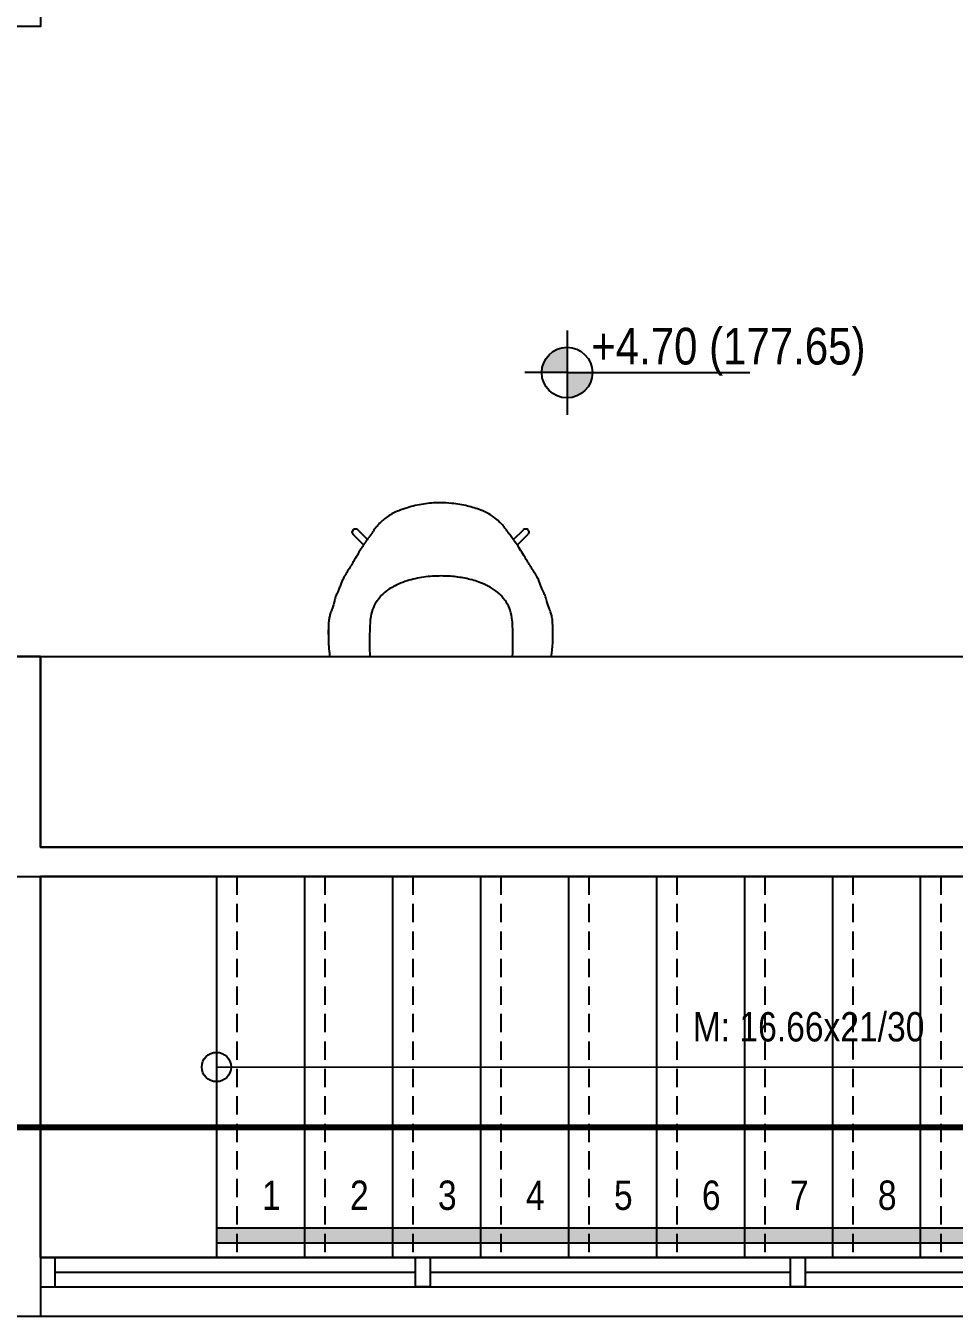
# Model space of a CAD drawing. Header units: millimetres. Extents: x 82776 to 137242, y 11666 to 27998.
# Drawn here: x 103635.3 to 103951.8, y 26747.9 to 27188.1 of the extents above; entities that cross this region are included whole.
import ezdxf

# ---------------------------------------------------------------- set-up
doc = ezdxf.new("R2010")
doc.units = ezdxf.units.MM
for name, pattern in [('( Hidden )', [0.375, 0.25, -0.125]), ('ACAD_ISO10W100', [18, 12, -3, 0, -3]), ('DASHED', [15, 10, -5])]:
    doc.linetypes.add(name, pattern=pattern)
doc.layers.add('0_IFC_Area', color=100, linetype='Continuous', plot=False)
for name, color, linetype in [('0_IFC_Elevation_5', 252, 'Continuous'), ('0_IFC_Grid', 14, 'ACAD_ISO10W100'), ('0_IFC_Notation_Level_200', 160, 'Continuous'), ('0_IFC_Notation_Section_50', 10, 'Continuous'), ('0_IFC_Stair_Text', 221, 'Continuous'), ('1_IFC_Stair', 210, 'Continuous'), ('1_IFC_Stair_Concrete', 252, '( Hidden )'), ('2_IFC_Handrail', 181, 'Continuous'), ('2_IFC_Wall', 130, 'Continuous'), ('3_IFC_Window', 136, 'Continuous'), ('6_IFC_Furniture', 35, 'Continuous')]:
    doc.layers.add(name, color=color, linetype=linetype)
doc.styles.add('IFC_TEXT', font='ARIALN.TTF')

# ---------------------------------------------------------------- blocks, each defined once
blk = doc.blocks.new('BERJER')
blk.add_wipeout([(-26.43, -14.41), (-32.9, -24.72), (-35.77, -31.23), (-36.31, -32.82), (-36.71, -34.36), (-37.69, -36.96), (-38, -37.9), (-38, -37.9), (-38.43, -40.26), (-38.56, -42.64), (-38.59, -44.28), (-38.59, -45.79), (-38.57, -46.69), (-38.57, -46.69), (-38.48, -48.9), (-38.39, -50.1), (-38.25, -51.29), (-38, -52.76), (-38, -52.76), (-37.67, -54.22), (-37.34, -55.31), (-36.95, -56.44), (-36.57, -57.45), (-36.18, -58.38), (-35.83, -59.12), (-35.2, -60.28), (-34.58, -61.22), (-33.54, -62.51), (-33.54, -62.51), (-32.13, -64.03), (-32.13, -64.03), (-30.68, -65.51), (-30.68, -65.51), (-29.44, -66.59), (-29.76, -66.91), (-29.94, -67.1), (-30.12, -67.28), (-30.26, -67.46), (-30.36, -67.67), (-30.39, -67.77), (-30.42, -67.99), (-30.41, -68.14), (-30.3, -68.46), (-30.12, -68.69), (-30.12, -68.69), (-29.98, -68.84), (-29.68, -69.04), (-29.5, -69.1), (-29.28, -69.13), (-29.1, -69.11), (-28.77, -68.99), (-28.57, -68.84), (-28.36, -68.73), (-27.58, -67.84), (-27.58, -67.84), (-26.62, -68.38), (-26.42, -68.49), (-26.07, -68.67), (-25.57, -68.92), (-25.23, -69.08), (-24.74, -69.3), (-24.2, -69.54), (-23.86, -69.68), (-23.08, -69.99), (-22.65, -70.15), (-21.68, -70.5), (-20.92, -70.74), (-20.07, -71), (-19.63, -71.12), (-18.8, -71.34), (-17.87, -71.55), (-17.31, -71.67), (-16.55, -71.81), (-15.6, -71.97), (-14.15, -72.16), (-13.45, -72.25), (-12.75, -72.33), (-11.75, -72.43), (-9.39, -72.61), (-6.68, -72.83), (-5.96, -72.86), (-4.33, -72.94), (-2.3, -73), (-1.09, -73.02), (0.71, -73), (1.98, -73.01), (7.52, -72.82), (9.21, -72.7), (11.62, -72.5), (13.5, -72.31), (14.91, -72.13), (16.71, -71.82), (18.03, -71.54), (18.97, -71.3), (20.24, -70.94), (21.14, -70.64), (21.83, -70.41), (22.91, -70), (24.49, -69.32), (25.49, -68.84), (26.21, -68.46), (26.9, -68.07), (27.11, -67.94), (28, -68.84), (28.18, -68.98), (28.27, -69.03), (28.27, -69.03), (28.44, -69.09), (28.6, -69.12), (28.88, -69.11), (29.01, -69.08), (29.16, -69.02), (29.26, -68.96), (29.41, -68.84), (29.56, -68.69), (29.66, -68.57), (29.76, -68.4), (29.79, -68.31), (29.83, -68.17), (29.85, -67.99), (29.85, -67.99), (29.8, -67.69), (29.8, -67.69), (29.68, -67.44), (29.56, -67.28), (29.38, -67.11), (29.23, -66.95), (28.94, -66.67), (29.24, -66.42), (29.68, -66.03), (30.23, -65.49), (30.56, -65.16), (31.04, -64.68), (31.54, -64.18), (31.95, -63.75), (32.36, -63.31), (32.69, -62.95), (32.99, -62.62), (33.31, -62.25), (33.51, -62), (33.79, -61.63), (34.06, -61.25), (34.4, -60.73), (34.57, -60.44), (34.83, -59.98), (35.03, -59.6), (35.17, -59.32), (35.17, -59.32), (35.47, -58.68), (35.64, -58.3), (35.76, -58.02), (35.94, -57.58), (36.44, -56.22), (36.59, -55.8), (36.93, -54.72), (37.11, -54.04), (37.29, -53.27), (37.5, -52.17), (37.55, -51.81), (37.73, -50.39), (37.81, -49.57), (37.87, -48.75), (37.89, -48.37), (37.93, -47.48), (37.96, -46.8), (37.98, -45.86), (37.99, -45.01), (37.99, -44.01), (37.99, -43.5), (37.97, -42.71), (37.93, -41.59), (37.89, -40.79), (37.78, -39.77), (37.49, -38.41), (37.28, -37.72), (36.95, -36.84), (36.67, -36.16), (36.25, -34.85), (35.91, -33.52), (35.86, -33.3), (35.65, -32.5), (35.35, -31.73), (35.03, -31.04), (34.79, -30.49), (34.48, -29.74), (34.19, -28.99), (33.88, -28.19), (33.48, -27.18), (33.1, -26.25), (32.56, -25.17), (32.31, -24.76), (31.69, -23.76), (30.97, -22.6), (30.69, -22.14), (30.22, -21.37), (29.65, -20.42), (29.28, -19.81), (28.94, -19.24), (28.35, -18.26), (27.91, -17.52), (27.32, -16.53), (26.41, -15.04), (25.95, -14.32), (29.51, -10.76), (29.51, -10.76), (29.85, -10), (29.85, -10), (29.85, -10), (29.56, -9.3), (29.56, -9.3), (29.41, -9.16), (28.71, -8.86), (28.71, -8.86), (28, -9.16), (24.67, -12.48), (24.45, -12.17), (23.47, -10.84), (23.04, -10.24), (22.39, -9.27), (21.73, -8.41), (21.06, -7.61), (20.53, -7.05), (19.96, -6.48), (19.26, -5.85), (18.49, -5.24), (17.88, -4.79), (17.01, -4.21), (16.19, -3.73), (15.02, -3.14), (14.46, -2.89), (13.98, -2.69), (12.79, -2.25), (12.16, -2.03), (11.45, -1.8), (10.17, -1.42), (8.71, -1.04), (7.5, -0.78), (6.56, -0.6), (5.67, -0.45), (4.53, -0.29), (3.53, -0.18), (2.16, -0.07), (0.6, -0.01), (0, 0), (-2.82, -0.08), (-3.92, -0.17), (-5.06, -0.3), (-6.24, -0.46), (-7.12, -0.61), (-8.26, -0.83), (-10.74, -1.43), (-11.76, -1.73), (-13.18, -2.2), (-14.57, -2.72), (-15.68, -3.23), (-16.93, -3.9), (-17.97, -4.56), (-18.74, -5.12), (-20.01, -6.18), (-21.07, -7.23), (-22.39, -8.81), (-25.15, -12.57), (-28.52, -9.2), (-28.57, -9.16), (-28.92, -8.93), (-29.28, -8.86), (-29.28, -8.86), (-29.83, -9.03), (-30.05, -9.23), (-30.32, -9.57), (-30.42, -10), (-30.42, -10), (-30.29, -10.49), (-30.08, -10.76)]).dxf.layer = '6_IFC_Furniture'
at = {"layer": '6_IFC_Furniture'}
for p, q in [((-30.12, -9.3), (-29.98, -9.16)), ((-30.08, -10.76), (-30.12, -10.71)), ((-30.08, -10.76), (-26.43, -14.41)), ((-28.57, -9.16), (-28.52, -9.2)), ((-25.15, -12.57), (-28.52, -9.2)), ((-23.47, -10.34), (-23.47, -10.34)), ((23.33, -10.65), (23.33, -10.65)), ((24.66, -12.5), (24.66, -12.5)), ((24.66, -12.5), (24.66, -12.5)), ((24.67, -12.48), (27.95, -9.2)), ((27.95, -9.2), (24.67, -12.48)), ((29.51, -10.76), (25.95, -14.32)), ((25.95, -14.32), (29.51, -10.76)), ((28, -9.16), (27.95, -9.2)), ((27.95, -9.2), (28, -9.16)), ((29.56, -9.3), (29.41, -9.16)), ((29.41, -9.16), (29.56, -9.3)), ((29.51, -10.76), (29.56, -10.71)), ((29.56, -10.71), (29.51, -10.76)), ((29.65, -20.42), (29.65, -20.42)), ((-32.77, -24.52), (-32.77, -24.52)), ((32.44, -24.96), (32.44, -24.96)), ((-15.09, -27.76), (-15.09, -27.76)), ((14.08, -27.76), (14.08, -27.76)), ((-22.59, -33.73), (-22.59, -33.73)), ((21.57, -33.73), (21.57, -33.73)), ((-38.25, -51.29), (-38.25, -51.29)), ((-38.25, -51.3), (-38.25, -51.29)), ((37.55, -51.8), (37.55, -51.8)), ((37.55, -51.8), (37.55, -51.81)), ((-37.67, -54.22), (-37.67, -54.22)), ((36.93, -54.72), (36.93, -54.72)), ((-30.12, -67.28), (-30.08, -67.23)), ((-29.98, -68.84), (-30.12, -68.69)), ((-29.44, -66.59), (-30.08, -67.23)), ((-28.52, -68.79), (-28.57, -68.84)), ((-28.52, -68.79), (-27.58, -67.84)), ((-19.08, -70.4), (-19.08, -70.4)), ((18.07, -70.4), (18.07, -70.4)), ((27.11, -67.94), (27.95, -68.79)), ((28, -68.84), (27.95, -68.79)), ((29.51, -67.23), (28.94, -66.67)), ((29.56, -68.69), (29.41, -68.84)), ((29.51, -67.23), (29.56, -67.28)), ((-14.36, -71.93), (-14.36, -71.93)), ((13.35, -71.93), (13.35, -71.93))]:
    blk.add_line(p, q, dxfattribs=at)
for centre, start, end in [((-29.42, -10), 135, 225), ((-29.28, -9.86), 45, 135), ((28.71, -9.86), 45, 135), ((28.71, -9.86), 45, 135), ((28.85, -10), 315, 45), ((28.85, -10), 315, 45), ((-29.42, -67.99), 135, 225), ((-29.28, -68.13), 225, 315), ((28.71, -68.13), 225, 315), ((28.85, -67.99), 315, 45)]:
    blk.add_arc(centre, 1, start, end, dxfattribs=at)
for centre, major_axis, ratio, start_param, end_param in [((6.25, -26.61), (-23.32, 0.16), 0.983062, 3.742612, 3.742672), ((-36.11, -32.87), (-0.204, 0.05), 0.853059, 6.283061, 6.283092), ((-35.58, -31.32), (-0.191, 0.089), 0.835062, 6.282961, 6.283454), ((35.15, -31.8), (0.192, 0.087), 0.835062, 6.282916, 6.28341), ((35.66, -33.35), (0.205, 0.047), 0.853059, 0.000039, 0.000071), ((-24.05, -55.29), (-0.671, -0.036), 0.097698, 6.283136, 6.283162), ((-30.3, -65.58), (-0.146, -0.155), 0.726127, 6.28186, 6.281904), ((29.42, -65.98), (0.144, -0.157), 0.726127, 0.001289, 0.001333)]:
    blk.add_ellipse(centre, major_axis=major_axis, ratio=ratio, start_param=start_param, end_param=end_param, dxfattribs=at)
for points, knots in [([(-14.02, -2.5), (-12.55, -1.95), (-11.04, -1.48), (-7.73, -0.68), (-5.92, -0.37), (-2.74, -0.05), (-1.37, 0.01), (0, 0)], [0, 0, 0, 0, 4.722167, 4.722167, 10.214772, 10.214772, 14.317825, 14.317825, 14.317825, 14.317825]), ([(0, 0), (1.86, -0.01), (3.73, -0.16), (7.42, -0.72), (9.26, -1.13), (12.04, -1.98), (13.02, -2.31), (13.98, -2.69)], [0, 0, 0, 0, 5.582932, 5.582932, 11.211869, 11.211869, 14.316726, 14.316726, 14.316726, 14.316726]), ([(-22.89, -9.51), (-22.67, -9.19), (-22.36, -8.75), (-21.6, -7.81), (-21.17, -7.32), (-20.19, -6.32), (-19.63, -5.82), (-18.32, -4.78), (-17.56, -4.27), (-15.89, -3.3), (-14.97, -2.86), (-14.02, -2.5)], [0, 0, 0, 0, 2.581775, 2.581775, 4.848854, 4.848854, 7.178007, 7.178007, 9.951188, 9.951188, 13.007285, 13.007285, 13.007285, 13.007285]), ([(13.98, -2.69), (15.27, -3.2), (16.51, -3.86), (18.69, -5.34), (19.67, -6.17), (20.81, -7.33), (21.11, -7.66), (21.81, -8.49), (22.18, -8.97), (22.57, -9.53), (22.67, -9.68), (22.76, -9.82)], [0.000098, 0.000098, 0.000098, 0.000098, 4.171588, 4.171588, 7.984424, 7.984424, 9.477629, 9.477629, 11.936952, 11.936952, 13.001298, 13.001298, 13.001298, 13.001298]), ([(-25.76, -13.42), (-25.59, -13.19), (-25.35, -12.85), (-24.76, -12.04), (-24.41, -11.57), (-23.77, -10.73), (-23.5, -10.37), (-23.42, -10.27)], [0, 0, 0, 0, 3.085297, 3.085297, 6.907464, 6.907464, 11.657468, 11.657468, 11.657468, 11.657468]), ([(23.28, -10.59), (23.32, -10.65), (23.42, -10.78), (23.72, -11.19), (23.96, -11.5), (24.55, -12.31), (24.94, -12.86), (25.37, -13.47), (25.48, -13.64), (25.57, -13.77)], [2.441564, 2.441564, 2.441564, 2.441564, 4.986511, 4.986511, 8.283044, 8.283044, 12.372662, 12.372662, 14.095606, 14.095606, 14.095606, 14.095606]), ([(-29.92, -20.02), (-29.33, -19.07), (-28.8, -18.21), (-27.85, -16.66), (-27.46, -16.02), (-26.63, -14.71), (-26.24, -14.11), (-25.76, -13.43)], [0, 0, 0, 0, 4.919688, 4.919688, 9.815467, 9.815467, 13.245751, 13.245751, 13.245751, 13.245751]), ([(25.58, -13.77), (25.98, -14.36), (26.31, -14.88), (26.96, -15.93), (27.24, -16.4), (27.89, -17.49), (28.28, -18.13), (29, -19.33), (29.31, -19.86), (29.65, -20.42)], [0, 0, 0, 0, 2.920722, 2.920722, 6.309904, 6.309904, 10.382863, 10.382863, 13.249717, 13.249717, 13.249717, 13.249717]), ([(-32.64, -24.32), (-31.88, -23.15), (-31.19, -22.04), (-30.33, -20.67), (-30.12, -20.34), (-29.92, -20.02)], [0, 0, 0, 0, 5.465159, 5.465159, 7.26207, 7.26207, 7.26207, 7.26207]), ([(29.65, -20.42), (30.28, -21.47), (30.98, -22.61), (31.92, -24.14), (32.11, -24.45), (32.31, -24.76)], [0.000114, 0.000114, 0.000114, 0.000114, 5.808539, 5.808539, 7.261592, 7.261592, 7.261592, 7.261592]), ([(-35.77, -31.23), (-35.67, -31.03), (-35.57, -30.83), (-35.34, -30.34), (-35.21, -30.05), (-34.93, -29.39), (-34.78, -29.03), (-34.47, -28.26), (-34.3, -27.86), (-33.97, -27.02), (-33.79, -26.58), (-33.44, -25.76), (-33.26, -25.38), (-33.02, -24.93), (-32.96, -24.83), (-32.9, -24.72)], [0, 0, 0, 0, 1.198578, 1.198578, 2.421644, 2.421644, 3.671639, 3.671639, 4.952887, 4.952887, 6.388107, 6.388107, 7.831835, 7.831835, 8.293753, 8.293753, 8.293753, 8.293753]), ([(-15.09, -27.76), (-13.58, -27.1), (-12.01, -26.56), (-8.82, -25.74), (-7.21, -25.46), (-3.9, -25.07), (-2.2, -24.97), (-0.51, -24.97)], [0, 0, 0, 0, 4.966573, 4.966573, 9.865539, 9.865539, 14.956803, 14.956803, 14.956803, 14.956803]), ([(-0.51, -24.97), (1.49, -24.97), (3.5, -25.1), (7.4, -25.65), (9.31, -26.06), (12.14, -26.97), (13.12, -27.34), (14.08, -27.76)], [0, 0, 0, 0, 6.000811, 6.000811, 11.81739, 11.81739, 14.955509, 14.955509, 14.955509, 14.955509]), ([(32.56, -25.17), (32.76, -25.5), (32.93, -25.85), (33.22, -26.52), (33.33, -26.81), (33.63, -27.56), (33.81, -28.03), (34.17, -28.94), (34.34, -29.39), (34.66, -30.19), (34.81, -30.55), (35.06, -31.12), (35.17, -31.34), (35.29, -31.6), (35.32, -31.66), (35.34, -31.71)], [0.000015, 0.000015, 0.000015, 0.000015, 1.463164, 1.463164, 2.461602, 2.461602, 3.952475, 3.952475, 5.399433, 5.399433, 6.76177, 6.76177, 7.971355, 7.971355, 8.291446, 8.291446, 8.291446, 8.291446]), ([(-21.43, -32.22), (-20.79, -31.44), (-20.04, -30.73), (-18.38, -29.47), (-17.46, -28.92), (-16.04, -28.19), (-15.57, -27.97), (-15.09, -27.76)], [0, 0, 0, 0, 3.083278, 3.083278, 6.300013, 6.300013, 7.878722, 7.878722, 7.878722, 7.878722]), ([(14.08, -27.76), (15.56, -28.41), (17.02, -29.19), (19.08, -30.77), (19.8, -31.46), (20.42, -32.22)], [0, 0, 0, 0, 4.887523, 4.887523, 7.871637, 7.871637, 7.871637, 7.871637]), ([(-24.72, -40.11), (-24.63, -38.95), (-24.4, -37.77), (-23.67, -35.63), (-23.18, -34.63), (-22.59, -33.73)], [0.00078, 0.00078, 0.00078, 0.00078, 3.557054, 3.557054, 6.831829, 6.831829, 6.831829, 6.831829]), ([(-22.21, -33.2), (-22.02, -32.95), (-21.81, -32.7), (-21.58, -32.4), (-21.54, -32.36), (-21.51, -32.31)], [0, 0, 0, 0, 0.983156, 0.983156, 1.153372, 1.153372, 1.153372, 1.153372]), ([(21.57, -33.73), (22.13, -34.57), (22.58, -35.48), (23.28, -37.42), (23.52, -38.45), (23.67, -39.7), (23.69, -39.91), (23.71, -40.11)], [0, 0, 0, 0, 3.03309, 3.03309, 6.195678, 6.195678, 6.835827, 6.835827, 6.835827, 6.835827]), ([(-38.43, -40.26), (-38.39, -39.7), (-38.3, -39.13), (-38.07, -38.11), (-37.93, -37.63), (-37.67, -36.89), (-37.55, -36.59), (-37.33, -36.08), (-37.23, -35.86), (-37.16, -35.66)], [0, 0, 0, 0, 1.680774, 1.680774, 3.243881, 3.243881, 4.553002, 4.553002, 5.833838, 5.833838, 5.833838, 5.833838]), ([(36.67, -36.16), (36.74, -36.35), (36.82, -36.54), (37.02, -37.01), (37.12, -37.27), (37.37, -37.97), (37.51, -38.44), (37.72, -39.36), (37.79, -39.81), (37.86, -40.43), (37.87, -40.6), (37.89, -40.77)], [0, 0, 0, 0, 1.187799, 1.187799, 2.37568, 2.37568, 3.969967, 3.969967, 5.316765, 5.316765, 5.837184, 5.837184, 5.837184, 5.837184]), ([(-38.25, -51.29), (-38.46, -49.73), (-38.54, -48.15), (-38.62, -44.48), (-38.6, -42.37), (-38.43, -40.28)], [0, 0, 0, 0, 4.744388, 4.744388, 11.070312, 11.070312, 11.070312, 11.070312]), ([(-24.89, -51.29), (-24.98, -48.19), (-24.99, -45.1), (-24.81, -41.39), (-24.77, -40.75), (-24.72, -40.12)], [0, 0, 0, 0, 9.362856, 9.362856, 11.315164, 11.315164, 11.315164, 11.315164]), ([(23.71, -40.12), (23.89, -42.57), (23.95, -45.03), (23.94, -48.76), (23.92, -50.02), (23.88, -51.29)], [0, 0, 0, 0, 7.496858, 7.496858, 11.316141, 11.316141, 11.316141, 11.316141]), ([(37.89, -40.79), (37.97, -42.08), (38, -43.38), (37.98, -46.64), (37.92, -48.61), (37.67, -50.98), (37.61, -51.39), (37.55, -51.8)], [0, 0, 0, 0, 3.896315, 3.896315, 9.823589, 9.823589, 11.071904, 11.071904, 11.071904, 11.071904]), ([(-33.54, -62.51), (-33.99, -61.99), (-34.45, -61.43), (-35.41, -59.98), (-35.92, -59.02), (-36.71, -57.12), (-37.04, -56.22), (-37.34, -55.31)], [0, 0, 0, 0, 3.16589, 3.16589, 6.868918, 6.868918, 9.767126, 9.767126, 9.767126, 9.767126]), ([(-22.77, -65.64), (-23.24, -64.45), (-23.58, -63.21), (-24.16, -60.55), (-24.38, -59.13), (-24.62, -56.91), (-24.68, -56.12), (-24.72, -55.32)], [0, 0, 0, 0, 3.845714, 3.845714, 8.189485, 8.189485, 10.580323, 10.580323, 10.580323, 10.580323]), ([(23.71, -55.32), (23.62, -57.12), (23.41, -58.9), (22.79, -62.36), (22.38, -64.04), (21.76, -65.64)], [0, 0, 0, 0, 5.408638, 5.408638, 10.575027, 10.575027, 10.575027, 10.575027]), ([(36.59, -55.8), (36.35, -56.49), (36.11, -57.17), (35.46, -58.76), (35.03, -59.65), (34.22, -61.05), (33.82, -61.61), (33.19, -62.4), (32.94, -62.68), (32.69, -62.95)], [0.00015, 0.00015, 0.00015, 0.00015, 2.185579, 2.185579, 5.38893, 5.38893, 8.09236, 8.09236, 9.77786, 9.77786, 9.77786, 9.77786]), ([(36.93, -54.72), (36.91, -54.81), (36.88, -54.9), (36.77, -55.26), (36.69, -55.53), (36.6, -55.79)], [0, 0, 0, 0, 0.29264, 0.29264, 1.13396, 1.13396, 1.13396, 1.13396]), ([(-30.68, -65.51), (-31.59, -64.61), (-32.45, -63.71), (-33.36, -62.7), (-33.45, -62.6), (-33.54, -62.51)], [0, 0, 0, 0, 5.615599, 5.615599, 6.22883, 6.22883, 6.22883, 6.22883]), ([(-22.09, -70.35), (-23.48, -69.86), (-24.8, -69.31), (-27.23, -68.09), (-28.34, -67.42), (-29.66, -66.42), (-30, -66.15), (-30.31, -65.86)], [0, 0, 0, 0, 4.973556, 4.973556, 9.881123, 9.881123, 11.689312, 11.689312, 11.689312, 11.689312]), ([(-21.51, -68.28), (-21.6, -68.15), (-21.7, -68.02), (-21.97, -67.63), (-22.12, -67.36), (-22.44, -66.61), (-22.59, -66.12), (-22.77, -65.64)], [0.000017, 0.000017, 0.000017, 0.000017, 0.49894, 0.49894, 1.431957, 1.431957, 2.957661, 2.957661, 2.957661, 2.957661]), ([(21.76, -65.64), (21.63, -65.97), (21.52, -66.31), (21.28, -66.97), (21.15, -67.29), (20.83, -67.84), (20.66, -68.06), (20.49, -68.28)], [0.000075, 0.000075, 0.000075, 0.000075, 1.058573, 1.058573, 2.111423, 2.111423, 2.958125, 2.958125, 2.958125, 2.958125]), ([(-14.47, -72.12), (-16.08, -71.92), (-17.66, -71.63), (-20.17, -70.99), (-21.15, -70.69), (-22.09, -70.35)], [0, 0, 0, 0, 4.941322, 4.941322, 8.309272, 8.309272, 8.309272, 8.309272]), ([(-19.08, -70.4), (-19.84, -69.97), (-20.54, -69.43), (-21.25, -68.61), (-21.38, -68.45), (-21.51, -68.28)], [0, 0, 0, 0, 2.725589, 2.725589, 3.365525, 3.365525, 3.365525, 3.365525]), ([(-19.07, -70.41), (-19.07, -70.4), (-19.08, -70.4), (-19.08, -70.4), (-19.08, -70.4), (-19.08, -70.4)], [0, 0, 0, 0, 0.01161978, 0.01161978, 0.01593422, 0.01593422, 0.01593422, 0.01593422]), ([(-15.01, -71.81), (-15.83, -71.64), (-16.63, -71.43), (-17.98, -70.95), (-18.54, -70.7), (-19.07, -70.41)], [0, 0, 0, 0, 2.546213, 2.546213, 4.456033, 4.456033, 4.456033, 4.456033]), ([(18.06, -70.41), (17.28, -70.84), (16.44, -71.16), (15.05, -71.57), (14.53, -71.7), (14, -71.81)], [0.000012, 0.000012, 0.000012, 0.000012, 2.79923, 2.79923, 4.454287, 4.454287, 4.454287, 4.454287]), ([(18.07, -70.4), (18.07, -70.4), (18.07, -70.4), (18.06, -70.4), (18.06, -70.4), (18.06, -70.41)], [0, 0, 0, 0, 0.00752743, 0.00752743, 0.0159328, 0.0159328, 0.0159328, 0.0159328]), ([(20.49, -68.28), (20.11, -68.81), (19.65, -69.28), (18.81, -69.95), (18.45, -70.19), (18.07, -70.4)], [0, 0, 0, 0, 2.012174, 2.012174, 3.370444, 3.370444, 3.370444, 3.370444]), ([(29.42, -66.26), (28.71, -66.89), (27.89, -67.48), (26.04, -68.58), (25.01, -69.11), (23.03, -69.97), (22.1, -70.32), (21.14, -70.64)], [0, 0, 0, 0, 4.041624, 4.041624, 8.280199, 8.280199, 11.691979, 11.691979, 11.691979, 11.691979]), ([(-0.49, -73.02), (-2.93, -73.01), (-5.36, -72.92), (-10.03, -72.61), (-12.27, -72.4), (-14.47, -72.12)], [0, 0, 0, 0, 7.303196, 7.303196, 14.087232, 14.087232, 14.087232, 14.087232]), ([(-0.51, -73), (-2.93, -73), (-5.37, -72.92), (-9.99, -72.58), (-12.2, -72.33), (-14.36, -71.93)], [0, 0, 0, 0, 7.284187, 7.284187, 13.972102, 13.972102, 13.972102, 13.972102]), ([(13.35, -71.93), (11.54, -72.26), (9.7, -72.49), (5.76, -72.84), (3.65, -72.94), (0.85, -73), (0.17, -73), (-0.51, -73)], [0, 0, 0, 0, 5.59159, 5.59159, 11.932839, 11.932839, 13.975033, 13.975033, 13.975033, 13.975033]), ([(13.5, -72.31), (11.7, -72.51), (9.89, -72.67), (5.71, -72.93), (3.33, -73.01), (0.47, -73.03), (-0.01, -73.03), (-0.49, -73.02)], [0, 0, 0, 0, 5.513943, 5.513943, 12.642943, 12.642943, 14.088859, 14.088859, 14.088859, 14.088859]), ([(21.14, -70.64), (21.1, -70.66), (21.06, -70.67), (20.89, -70.73), (20.76, -70.77), (20.24, -70.94), (19.85, -71.06), (18.24, -71.51), (16.97, -71.79), (14.96, -72.13), (14.23, -72.23), (13.5, -72.31)], [0, 0, 0, 0, 0.151196, 0.151196, 0.604799, 0.604799, 1.966083, 1.966083, 6.064186, 6.064186, 8.315285, 8.315285, 8.315285, 8.315285])]:
    blk.add_open_spline(points, degree=3, knots=knots, dxfattribs=at)
for points, degree in [([(-23.47, -10.34), (-23.29, -10.09), (-23.13, -9.85), (-22.9, -9.51)], 3), ([(22.77, -9.82), (23, -10.16), (23.15, -10.4), (23.33, -10.65)], 3), ([(-32.9, -24.72), (-32.86, -24.66), (-32.81, -24.59), (-32.77, -24.52)], 3), ([(-32.77, -24.52), (-32.73, -24.45), (-32.68, -24.39), (-32.64, -24.32)], 3), ([(32.31, -24.76), (32.35, -24.83), (32.39, -24.89), (32.44, -24.96)], 3), ([(32.44, -24.96), (32.48, -25.03), (32.52, -25.1), (32.56, -25.17)], 3), ([(-37.16, -35.66), (-36.83, -34.79), (-36.57, -33.94), (-36.36, -33.03)], 3), ([(-36.36, -33.03), (-36.35, -32.98), (-36.34, -32.93), (-36.32, -32.88)], 3), ([(-36.32, -32.88), (-36.32, -32.86), (-36.31, -32.84), (-36.31, -32.82)], 3), ([(-36.31, -32.82), (-36.18, -32.29), (-36.01, -31.77), (-35.77, -31.25)], 3), ([(-35.77, -31.25), (-35.77, -31.24), (-35.77, -31.24), (-35.77, -31.23)], 3), ([(-35.77, -31.25), (-35.77, -31.25), (-35.77, -31.25), (-35.77, -31.25)], 3), ([(-22.59, -33.73), (-22.47, -33.55), (-22.34, -33.38), (-22.21, -33.2)], 3), ([(-22.21, -33.2), (-22.21, -33.2), (-22.21, -33.2), (-22.21, -33.2)], 3), ([(-21.51, -32.31), (-21.48, -32.28), (-21.46, -32.25), (-21.43, -32.22)], 3), ([(-21.43, -32.22), (-21.43, -32.22), (-21.43, -32.22), (-21.43, -32.22), (-21.43, -32.22), (-21.43, -32.22)], 5), ([(20.42, -32.22), (20.42, -32.22), (20.42, -32.22), (20.42, -32.22), (20.42, -32.22), (20.42, -32.22)], 5), ([(20.42, -32.22), (20.44, -32.25), (20.47, -32.28), (20.49, -32.31)], 3), ([(20.49, -32.31), (20.49, -32.31), (20.49, -32.31), (20.49, -32.31)], 3), ([(20.49, -32.31), (20.73, -32.61), (20.97, -32.9), (21.2, -33.2)], 3), ([(21.2, -33.2), (21.2, -33.2), (21.2, -33.2), (21.2, -33.2)], 3), ([(21.2, -33.2), (21.33, -33.38), (21.45, -33.55), (21.57, -33.73)], 3), ([(35.34, -31.71), (35.35, -31.72), (35.35, -31.72), (35.35, -31.73)], 3), ([(35.35, -31.73), (35.35, -31.73), (35.35, -31.73), (35.35, -31.73)], 3), ([(35.35, -31.73), (35.58, -32.25), (35.74, -32.78), (35.86, -33.3)], 3), ([(35.86, -33.3), (35.87, -33.32), (35.87, -33.34), (35.88, -33.36)], 3), ([(35.88, -33.36), (35.89, -33.41), (35.9, -33.47), (35.91, -33.52)], 3), ([(35.91, -33.52), (36.11, -34.43), (36.36, -35.28), (36.67, -36.16)], 3), ([(-38.43, -40.28), (-38.43, -40.27), (-38.43, -40.26), (-38.43, -40.26)], 3), ([(-24.72, -40.12), (-24.72, -40.12), (-24.72, -40.12), (-24.72, -40.12)], 3), ([(23.71, -40.12), (23.71, -40.12), (23.71, -40.12), (23.71, -40.12)], 3), ([(37.89, -40.77), (37.89, -40.78), (37.89, -40.78), (37.89, -40.79)], 3), ([(-37.67, -54.22), (-37.93, -53.26), (-38.11, -52.28), (-38.25, -51.3)], 3), ([(-24.72, -55.32), (-24.8, -53.98), (-24.85, -52.63), (-24.89, -51.29)], 3), ([(23.88, -51.29), (23.84, -52.63), (23.78, -53.98), (23.71, -55.32)], 3), ([(37.55, -51.81), (37.41, -52.79), (37.2, -53.76), (36.93, -54.72)], 3), ([(-37.34, -55.3), (-37.46, -54.94), (-37.57, -54.58), (-37.67, -54.22)], 3), ([(-37.34, -55.31), (-37.34, -55.3), (-37.34, -55.3), (-37.34, -55.3)], 3), ([(36.6, -55.79), (36.59, -55.8), (36.59, -55.8), (36.59, -55.8)], 3), ([(-30.45, -65.73), (-30.53, -65.66), (-30.6, -65.59), (-30.68, -65.51)], 3), ([(-30.31, -65.86), (-30.36, -65.82), (-30.4, -65.78), (-30.45, -65.73)], 3), ([(29.79, -65.92), (29.72, -65.99), (29.64, -66.07), (29.56, -66.14)], 3), ([(32.69, -62.95), (31.79, -63.94), (30.81, -64.94), (29.8, -65.92)], 3), ([(-22.09, -70.35), (-22.09, -70.35), (-22.09, -70.35), (-22.09, -70.35)], 3), ([(29.56, -66.14), (29.51, -66.18), (29.47, -66.22), (29.42, -66.26)], 3), ([(-15.01, -71.81), (-15.01, -71.81), (-15.01, -71.81), (-15.01, -71.81)], 3), ([(-14.36, -71.93), (-14.58, -71.89), (-14.79, -71.85), (-15.01, -71.81)], 3), ([(14, -71.81), (13.78, -71.85), (13.57, -71.89), (13.35, -71.93)], 3), ([(14, -71.81), (14, -71.81), (14, -71.81), (14, -71.81), (14, -71.81), (14, -71.81)], 5), ([(21.14, -70.64), (21.14, -70.64), (21.14, -70.64), (21.14, -70.64)], 3)]:
    blk.add_open_spline(points, degree=degree, dxfattribs=at)
blk = doc.blocks.new('*U156')
blk.add_wipeout([(0, 0), (330, 0), (330, -65), (0, -65)]).dxf.layer = '6_IFC_Furniture'
at = {"layer": '6_IFC_Furniture', "transparency": 33554687}
blk.add_lwpolyline([(0, -65), (0, 0), (330, 0), (330, -65)], close=True, dxfattribs=at)
blk = doc.blocks.new('A K1 PLAN')
h = blk.add_hatch(color=255)
h.dxf.hatch_style = 1
h.paths.add_polyline_path([(1370, -119.98), (680, -120), (680, -125), (1370, -124.98)])
at = {"layer": '1_IFC_Stair'}
for points in [[(710, 0), (710, -130)], [(740, 0), (740, -130)], [(770, 0), (770, -130)], [(800, 0), (800, -130)], [(830, 0), (830, -130)], [(860, 0), (860, -130)], [(890, 0.01), (890, -129.99)], [(920, 0.01), (920, -129.99)], [(680, 0), (680, -130)], [(680, -65), (1370, -64.98)]]:
    blk.add_lwpolyline(points, dxfattribs=at)
blk.add_circle((680, -65), 5, dxfattribs=at)
at = {"layer": '1_IFC_Stair_Concrete', "ltscale": 25, "transparency": 33554687}
for points in [[(717, 0), (717, -130)], [(747, 0), (747, -130)], [(777, 0), (777, -130)], [(807, 0), (807, -130)], [(837, 0), (837, -130)], [(867, 0), (867, -130)], [(897, 0.01), (897, -129.99)], [(927, 0.01), (927, -129.99)], [(687, 0), (687, -130)]]:
    blk.add_lwpolyline(points, dxfattribs=at)
at = {"layer": '2_IFC_Handrail'}
blk.add_lwpolyline([(1370, -119.98), (680, -120), (680, -125), (1370, -124.98)], close=True, dxfattribs=at)
at = {"layer": '2_IFC_Wall'}
blk.add_lwpolyline([(1550, -130), (620, -130), (620, 0.01), (970, 0.01)], dxfattribs=at)
at = {"xscale": -1}
blk.add_blockref('BERJER', (756.14, 127.47), dxfattribs=at)
at = {"layer": '0_IFC_Stair_Text', "insert": (842.41, -46.29), "char_height": 10, "attachment_point": 1, "rotation": 0.0142, "style": 'IFC_TEXT'}
blk.add_mtext_dynamic_manual_height_columns('M: 16.66x21/30', width=115.0474, gutter_width=12.5, heights=[0], dxfattribs=at)
at = {"layer": '0_IFC_Stair_Text', "transparency": 33554687, "char_height": 10, "attachment_point": 3, "rotation": 0, "style": 'IFC_TEXT'}
for s, insert in [('1', (701.9, -103.74)), ('2', (731.9, -103.74)), ('3', (761.9, -103.74)), ('4', (791.9, -103.74)), ('5', (821.9, -103.74)), ('6', (851.9, -103.74)), ('7', (881.9, -103.74)), ('8', (911.9, -103.73))]:
    blk.add_mtext_dynamic_manual_height_columns(s, width=21.1163, gutter_width=12.5, heights=[0], dxfattribs=dict(at, insert=insert))
blk.add_blockref('*U156', (620, 75.01))
at = {"layer": '2_IFC_Wall'}
for points in [[(2000, 40), (2000, 700), (0, 700), (0, -150), (1550, -150)], [(1550, 680), (620, 680), (620, 290), (550, 290)], [(1030, 40), (1030, 85.01), (1020, 85.01), (1020, 75.01), (950, 75.01), (950, 10.01), (620, 10.01), (620, 75.01), (610, 75.01), (610, -130), (450, -130), (450, 0)]]:
    blk.add_lwpolyline(points, dxfattribs=at)
blk = doc.blocks.new('A_KESIT YERLERI')
at = {"layer": '0_IFC_Notation_Section_50', "linetype": 'DASHED', "ltscale": 3, "const_width": 2}
blk.add_lwpolyline([(-860.32, 184.39), (1394.44, 184.39)], dxfattribs=at)
blk = doc.blocks.new('A_AKS')
at = {"layer": '0_IFC_Grid', "ltscale": 5}
blk.add_lwpolyline([(-125, 530), (2125.00231, 530)], dxfattribs=at)
blk = doc.blocks.new('A_K1_ALAN')
at = {"layer": '0_IFC_Area'}
for points in [[(-960, 790), (-1010, 790), (-1010, 810), (-1360, 810), (-1360, 420), (-1430, 420), (-1430, 430), (-1530, 430), (-1530, 205.01), (-1360, 205.01), (-1360, 205.01), (-1360, 140.01), (-1030, 140.01), (-1030, 205.01), (-960, 205.01)], [(-610, 130.01), (-1360, 130.01), (-1360, 0), (-610, 0)]]:
    blk.add_lwpolyline(points, close=True, dxfattribs=at)
blk = doc.blocks.new('PEN 930 PLAN')
blk.add_wipeout([(-543.05, 11.55), (356.95, 11.55), (356.95, -8.45), (-543.05, -8.45)]).dxf.layer = '3_IFC_Window'
at = {"layer": '0_IFC_Elevation_5'}
blk.add_lwpolyline([(-543.05, 1.55), (-543.05, -8.45), (356.95, -8.45), (356.95, 1.55)], dxfattribs=at)
at = {"layer": '2_IFC_Wall'}
blk.add_lwpolyline([(-543.05, 11.55), (-543.05, -8.45)], dxfattribs=at)
at = {"layer": '3_IFC_Window'}
blk.add_lwpolyline([(-543.05, 1.55), (-538.05, 1.55), (-538.05, 11.55), (-543.05, 11.55)], close=True, dxfattribs=at)
for points in [[(-543.05, 11.55), (356.95, 11.55)], [(-538.05, 6.55), (351.95, 6.55)], [(-538.05, 1.55), (351.95, 1.55)]]:
    blk.add_lwpolyline(points, dxfattribs=at)
for points in [[(-415.19, 1.55), (-410.19, 1.55), (-410.19, 11.55), (-415.19, 11.55)], [(-287.34, 1.55), (-282.34, 1.55), (-282.34, 11.55), (-287.34, 11.55)]]:
    blk.add_wipeout(points).dxf.layer = '3_IFC_Window'
for points in [[(-415.19, 11.55), (-410.19, 11.55), (-410.19, 1.55), (-415.19, 1.55)], [(-287.34, 11.55), (-282.34, 11.55), (-282.34, 1.55), (-287.34, 1.55)]]:
    blk.add_lwpolyline(points, close=True, dxfattribs=at)
blk = doc.blocks.new('A K1 DOGRAMA')
blk.add_blockref('PEN 930 PLAN', (1163.05, -841.55))
blk = doc.blocks.new('0_IFC_NOTATION_LEVEL_200')
at = {"layer": '0_IFC_Notation_Level_200'}
h = blk.add_hatch(color=256, dxfattribs=at)
h.dxf.hatch_style = 1
h.paths.add_polyline_path([(0, 0), (0, 576, 0.414214), (-576, 0)])
h.paths.add_polyline_path([(0, -576, 0.414214), (576, 0), (0, 0)])
for p, q in [((0, 960), (0, -960)), ((0, 0), (-960, 0)), ((0, 0), (4154, 0))]:
    blk.add_line(p, q, dxfattribs=at)
blk.add_circle((0, 0), 576, dxfattribs=at)
at = {"layer": '0_IFC_Notation_Level_200', "style": 'IFC_TEXT'}
for tag, p in [('LEVEL_ABOVE', (549, 185)), ('LEVEL_BELOW', (549, -1005))]:
    blk.add_attdef(tag, p, '', height=800, dxfattribs=at)

msp = doc.modelspace()

# ---------------------------------------------------------------- block references
msp.add_blockref('A K1 PLAN', (103020.29, 26897.91))

# ---------------------------------------------------------------- next in the draw order: block references
for name, p in [('A_KESIT YERLERI', (103745.29, 26627.91)), ('A_AKS', (103020.29, 26367.91)), ('A_K1_ALAN', (105000.29, 26767.91))]:
    msp.add_blockref(name, p)

# ---------------------------------------------------------------- next in the draw order: block references
msp.add_blockref('A K1 DOGRAMA', (103020.29, 27597.91))

# ---------------------------------------------------------------- next in the draw order: block references
ref = msp.add_blockref('0_IFC_NOTATION_LEVEL_200', (103819.84, 27069.78), dxfattribs=dict(xscale=0.015, yscale=0.015, zscale=0.015))
ref.add_attrib('LEVEL_ABOVE', '+4.70 (177.65)', (103828.05, 27072.56), dxfattribs={"layer": '0_IFC_Notation_Level_200', "height": 12.5, "rotation": 360, "style": 'IFC_TEXT'})

doc.saveas('drawing.dxf')
